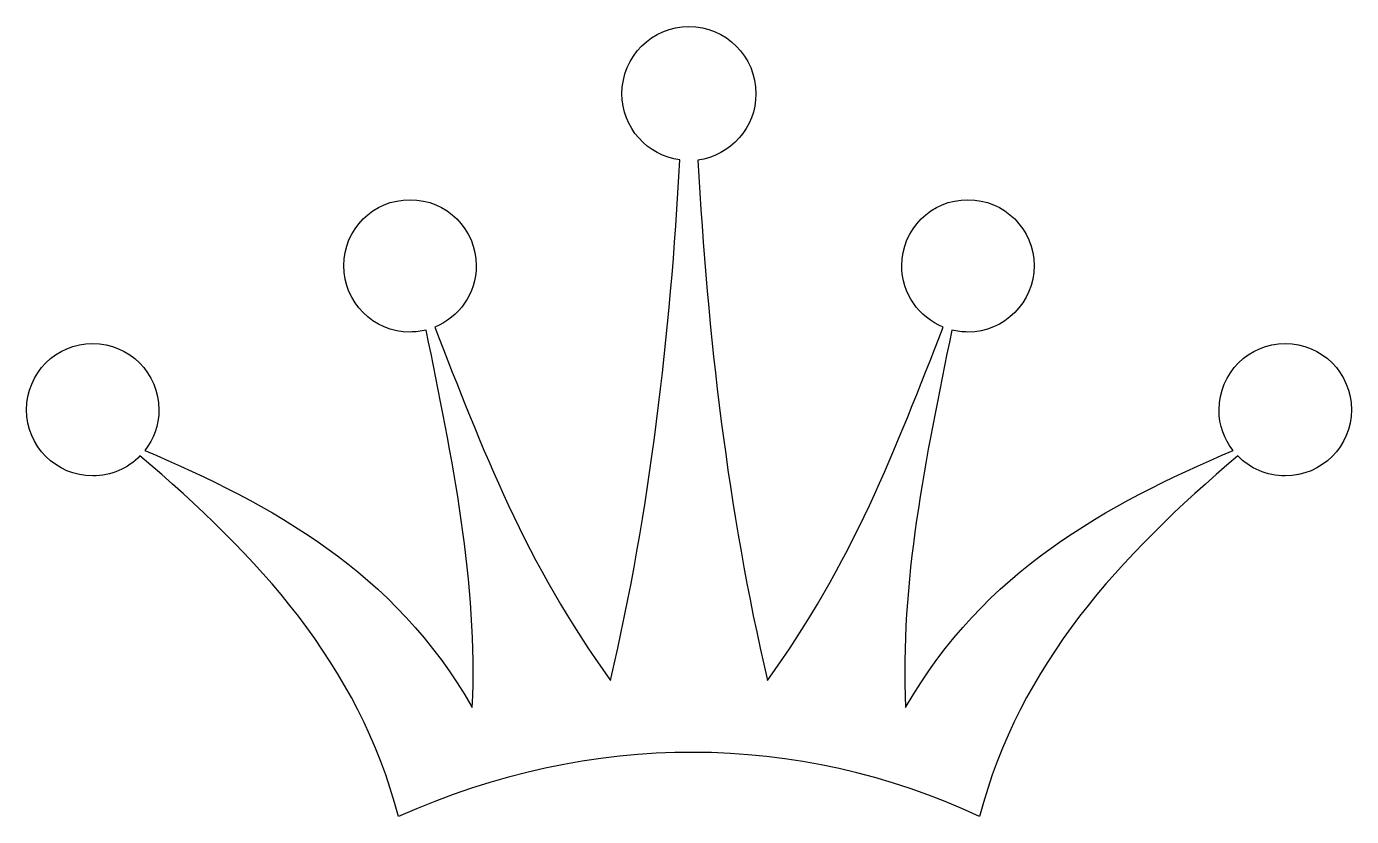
# Model space of a CAD drawing. Header units: centimetres. Extents: x -10.5 to 10.5, y -6.2 to 6.2.
import ezdxf

# ---------------------------------------------------------------- set-up
doc = ezdxf.new("R2010")
doc.units = ezdxf.units.CM
doc.header["$MEASUREMENT"] = 0
doc.layers.add('Camada 1', color=7, linetype='Continuous')

msp = doc.modelspace()

# ---------------------------------------------------------------- linework, layer by layer
at = {"layer": 'Camada 1'}
msp.add_open_spline([(-8.67649, -0.54491), (-6.82467, -2.10897), (-5.216, -3.8385), (-4.59291, -6.24271), (-4.59291, -6.24271), (-1.52896, -4.88317), (1.70743, -4.89924), (4.59295, -6.24271), (4.59295, -6.24271), (5.21652, -3.83852), (6.82471, -2.10899), (8.67349, -0.54491), (8.67349, -0.54491), (8.86597, -0.74046), (9.12968, -0.86077), (9.42345, -0.86077), (9.42345, -0.86077), (10.00093, -0.86077), (10.47017, -0.39254), (10.47017, 0.18693), (10.47017, 0.18693), (10.47017, 0.76041), (10.00096, 1.23367), (9.42345, 1.23367), (9.42345, 1.23367), (8.84594, 1.23367), (8.37673, 0.76041), (8.37673, 0.18693), (8.37673, 0.18693), (8.37673, -0.0577), (8.45997, -0.28228), (8.59932, -0.45773), (8.59932, -0.45773), (6.59611, -1.31297), (4.65507, -2.3627), (3.42388, -4.5203), (3.42388, -4.5203), (3.32665, -2.5632), (3.74072, -0.57203), (4.15379, 1.44521), (4.15379, 1.44521), (4.23496, 1.42817), (4.32024, 1.41415), (4.40848, 1.41415), (4.40848, 1.41415), (4.98493, 1.41415), (5.45313, 1.88434), (5.45313, 2.46288), (5.45313, 2.46288), (5.45313, 3.03935), (4.98492, 3.50558), (4.40848, 3.50558), (4.40848, 3.50558), (3.83097, 3.50558), (3.36176, 3.03936), (3.36176, 2.46288), (3.36176, 2.46288), (3.36176, 2.02071), (3.63341, 1.64677), (4.01742, 1.49133), (4.01742, 1.49133), (3.27548, -0.40856), (2.57269, -2.26038), (1.23919, -4.09117), (1.23919, -4.09117), (0.6066, -1.37104), (0.29576, 1.35803), (0.14035, 4.1312), (0.14035, 4.1312), (0.65875, 4.20036), (1.05774, 4.6455), (1.05774, 5.18091), (1.05774, 5.18091), (1.05774, 5.76744), (0.58451, 6.24268), (-0.00099, 6.24268), (-0.00099, 6.24268), (-0.585, 6.24268), (-1.05924, 5.76744), (-1.05924, 5.18091), (-1.05924, 5.18091), (-1.05924, 4.64553), (-0.65967, 4.20036), (-0.14336, 4.13321), (-0.14336, 4.13321), (-0.29674, 1.35802), (-0.60704, -1.37105), (-1.23918, -4.09115), (-1.23918, -4.09115), (-2.57316, -2.26039), (-3.27647, -0.40855), (-4.01892, 1.49135), (-4.01892, 1.49135), (-3.6349, 1.64679), (-3.3627, 2.02073), (-3.3627, 2.4629), (-3.3627, 2.4629), (-3.3627, 3.03937), (-3.83144, 3.5056), (-4.40892, 3.5056), (-4.40892, 3.5056), (-4.98693, 3.5056), (-5.45564, 3.03938), (-5.45564, 2.4629), (-5.45564, 2.4629), (-5.45564, 1.88439), (-4.98693, 1.41417), (-4.40892, 1.41417), (-4.40892, 1.41417), (-4.32171, 1.41417), (-4.23697, 1.42819), (-4.15376, 1.44523), (-4.15376, 1.44523), (-3.7412, -0.57201), (-3.32913, -2.56318), (-3.42486, -4.52028), (-3.42486, -4.52028), (-4.65604, -2.36268), (-6.59507, -1.31294), (-8.59979, -0.4577), (-8.59979, -0.4577), (-8.46094, -0.28225), (-8.37672, -0.05768), (-8.37672, 0.18696), (-8.37672, 0.18696), (-8.37672, 0.76044), (-8.84593, 1.2337), (-9.42394, 1.2337), (-9.42394, 1.2337), (-10.00243, 1.2337), (-10.47013, 0.76044), (-10.47013, 0.18695), (-10.47013, 0.18695), (-10.47013, -0.39251), (-10.00243, -0.86075), (-9.42391, -0.86075), (-9.42391, -0.86075), (-9.13015, -0.86074), (-8.86599, -0.74044), (-8.67649, -0.54491)], degree=3, knots=[0, 0, 0, 0, 0.02777778, 0.02777778, 0.02777778, 0.02777778, 0.05555556, 0.05555556, 0.05555556, 0.05555556, 0.08333333, 0.08333333, 0.08333333, 0.08333333, 0.11111111, 0.11111111, 0.11111111, 0.11111111, 0.13888889, 0.13888889, 0.13888889, 0.13888889, 0.16666667, 0.16666667, 0.16666667, 0.16666667, 0.19444444, 0.19444444, 0.19444444, 0.19444444, 0.22222222, 0.22222222, 0.22222222, 0.22222222, 0.25, 0.25, 0.25, 0.25, 0.27777778, 0.27777778, 0.27777778, 0.27777778, 0.30555556, 0.30555556, 0.30555556, 0.30555556, 0.33333333, 0.33333333, 0.33333333, 0.33333333, 0.36111111, 0.36111111, 0.36111111, 0.36111111, 0.38888889, 0.38888889, 0.38888889, 0.38888889, 0.41666667, 0.41666667, 0.41666667, 0.41666667, 0.44444444, 0.44444444, 0.44444444, 0.44444444, 0.47222222, 0.47222222, 0.47222222, 0.47222222, 0.5, 0.5, 0.5, 0.5, 0.52777778, 0.52777778, 0.52777778, 0.52777778, 0.55555556, 0.55555556, 0.55555556, 0.55555556, 0.58333333, 0.58333333, 0.58333333, 0.58333333, 0.61111111, 0.61111111, 0.61111111, 0.61111111, 0.63888889, 0.63888889, 0.63888889, 0.63888889, 0.66666667, 0.66666667, 0.66666667, 0.66666667, 0.69444444, 0.69444444, 0.69444444, 0.69444444, 0.72222222, 0.72222222, 0.72222222, 0.72222222, 0.75, 0.75, 0.75, 0.75, 0.77777778, 0.77777778, 0.77777778, 0.77777778, 0.80555556, 0.80555556, 0.80555556, 0.80555556, 0.83333333, 0.83333333, 0.83333333, 0.83333333, 0.86111111, 0.86111111, 0.86111111, 0.86111111, 0.88888889, 0.88888889, 0.88888889, 0.88888889, 0.91666667, 0.91666667, 0.91666667, 0.91666667, 0.94444444, 0.94444444, 0.94444444, 0.94444444, 1, 1, 1, 1], dxfattribs=at)

doc.saveas('drawing.dxf')
